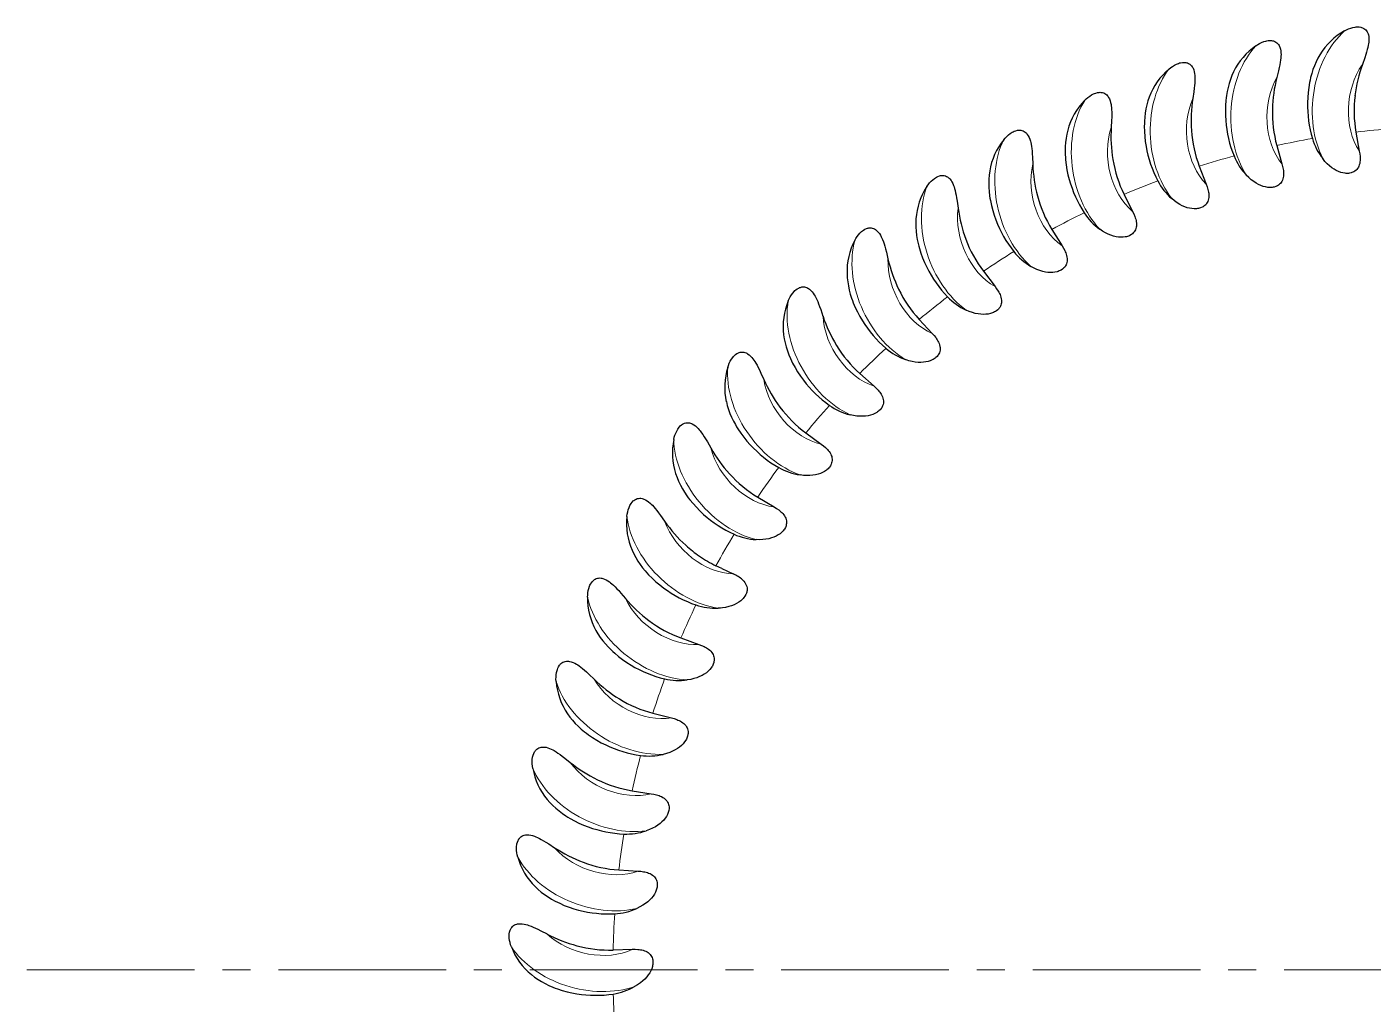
# Model space of a CAD drawing. Extents: x 89 to 633, y -13 to 440.
# Drawn here: x 415.6 to 457.76, y 220.14 to 250.73 of the extents above; entities that cross this region are included whole.
import ezdxf

# ---------------------------------------------------------------- set-up
doc = ezdxf.new("R2010")
doc.units = 0
doc.header["$LTSCALE"] = 7
doc.header["$MEASUREMENT"] = 0
doc.linetypes.add('CENTER2', pattern=[1.125, 0.75, -0.125, 0.125, -0.125])
doc.layers.get('0').update_dxf_attribs({"linetype": 'CONTINUOUS', "lineweight": 15})
doc.layers.add('1', color=1, linetype='CENTER2', lineweight=15)

msp = doc.modelspace()

# ---------------------------------------------------------------- linework, layer by layer
at = {"color": 7, "lineweight": 30, "ltscale": 0.015024}
for p, q in [((457.224, 247.436), (457.33, 246.845)), ((452.318, 246.368), (452.534, 245.807)), ((449.963, 245.489), (450.231, 244.951)), ((445.556, 243.081), (445.922, 242.604)), ((441.685, 239.883), (442.134, 239.484)), ((439.995, 238.023), (440.48, 237.668)), ((436.084, 231.602), (436.649, 231.399)), ((435.206, 229.247), (435.788, 229.098)), ((434.556, 226.819), (435.15, 226.726)), ((434.14, 224.34), (434.74, 224.304)), ((433.961, 221.833), (434.562, 221.854))]:
    msp.add_line(p, q, dxfattribs=at)
at = {"color": 7, "lineweight": 30, "ltscale": 0.015025}
for p, q in [((454.745, 247.019), (454.907, 246.44)), ((447.702, 244.39), (448.021, 243.88)), ((443.544, 241.574), (443.954, 241.134)), ((438.489, 236.01), (439.006, 235.703))]:
    msp.add_line(p, q, dxfattribs=at)
at = {"color": 7, "lineweight": 30, "ltscale": 0.000240902}
msp.add_line((434.392, 235.401), (434.393, 235.411), dxfattribs=at)
at = {"color": 7, "lineweight": 30, "ltscale": 0.005078}
msp.add_line((437.365, 233.777), (437.181, 233.863), dxfattribs=at)
at = {"color": 7, "lineweight": 30, "ltscale": 0.009947}
msp.add_line((437.365, 233.777), (437.725, 233.607), dxfattribs=at)
at = {"color": 7, "lineweight": 30}
for points in [[(456.867, 250.605), (456.929, 250.638), (456.993, 250.667), (457.059, 250.691), (457.126, 250.711), (457.195, 250.724), (457.229, 250.728), (457.264, 250.73), (457.32, 250.729), (457.374, 250.721), (457.401, 250.714), (457.427, 250.705), (457.45, 250.695), (457.473, 250.683), (457.505, 250.661), (457.534, 250.635), (457.559, 250.606), (457.58, 250.574), (457.597, 250.54), (457.607, 250.514), (457.615, 250.486), (457.626, 250.43), (457.63, 250.373), (457.63, 250.314), (457.626, 250.255), (457.619, 250.206), (457.611, 250.156), (457.596, 250.088), (457.579, 250.021), (457.557, 249.943), (457.532, 249.865), (457.498, 249.761), (457.425, 249.556)], [(454.089, 250.14), (454.147, 250.178), (454.208, 250.213), (454.271, 250.243), (454.337, 250.269), (454.404, 250.289), (454.438, 250.296), (454.472, 250.301), (454.528, 250.305), (454.582, 250.303), (454.61, 250.298), (454.637, 250.292), (454.661, 250.284), (454.684, 250.275), (454.719, 250.256), (454.75, 250.233), (454.778, 250.206), (454.801, 250.176), (454.821, 250.144), (454.834, 250.119), (454.844, 250.092), (454.861, 250.037), (454.871, 249.98), (454.876, 249.922), (454.877, 249.863), (454.876, 249.813), (454.872, 249.763), (454.864, 249.694), (454.853, 249.626), (454.838, 249.545), (454.821, 249.465), (454.797, 249.359), (454.744, 249.148)], [(451.368, 249.412), (451.422, 249.456), (451.479, 249.496), (451.539, 249.532), (451.602, 249.564), (451.667, 249.59), (451.7, 249.601), (451.734, 249.609), (451.789, 249.619), (451.843, 249.621), (451.871, 249.619), (451.898, 249.616), (451.923, 249.61), (451.947, 249.603), (451.984, 249.587), (452.017, 249.567), (452.047, 249.543), (452.073, 249.516), (452.096, 249.486), (452.111, 249.462), (452.124, 249.436), (452.145, 249.383), (452.161, 249.328), (452.172, 249.27), (452.179, 249.212), (452.182, 249.162), (452.183, 249.112), (452.181, 249.042), (452.177, 248.973), (452.17, 248.892), (452.161, 248.81), (452.146, 248.702), (452.114, 248.487)], [(456.097, 249.86), (456.033, 249.749), (455.976, 249.633), (455.924, 249.515), (455.879, 249.393), (455.839, 249.269), (455.805, 249.144), (455.787, 249.067), (455.77, 248.991), (455.744, 248.836), (455.724, 248.679), (455.712, 248.522), (455.706, 248.365)], [(453.393, 249.325), (453.34, 249.207), (453.294, 249.087), (453.254, 248.964), (453.22, 248.839), (453.192, 248.712), (453.17, 248.584), (453.159, 248.506), (453.151, 248.428), (453.139, 248.271), (453.134, 248.114), (453.137, 247.956), (453.146, 247.799)], [(448.728, 248.429), (448.778, 248.478), (448.831, 248.523), (448.887, 248.565), (448.946, 248.603), (449.009, 248.635), (449.041, 248.649), (449.073, 248.66), (449.127, 248.675), (449.181, 248.682), (449.209, 248.683), (449.237, 248.682), (449.262, 248.679), (449.287, 248.674), (449.324, 248.662), (449.36, 248.645), (449.392, 248.624), (449.42, 248.6), (449.446, 248.572), (449.463, 248.549), (449.478, 248.525), (449.505, 248.474), (449.526, 248.42), (449.542, 248.364), (449.554, 248.307), (449.562, 248.257), (449.568, 248.207), (449.573, 248.138), (449.575, 248.069), (449.576, 247.987), (449.575, 247.905), (449.57, 247.796), (449.559, 247.579)], [(450.752, 248.535), (450.711, 248.413), (450.676, 248.289), (450.648, 248.162), (450.626, 248.035), (450.611, 247.905), (450.601, 247.775), (450.598, 247.697), (450.596, 247.619), (450.599, 247.461), (450.61, 247.304), (450.627, 247.148), (450.651, 246.992)], [(446.193, 247.199), (446.239, 247.252), (446.287, 247.303), (446.339, 247.35), (446.394, 247.393), (446.453, 247.431), (446.484, 247.448), (446.515, 247.462), (446.568, 247.482), (446.621, 247.495), (446.648, 247.498), (446.676, 247.5), (446.701, 247.499), (446.726, 247.496), (446.765, 247.488), (446.802, 247.475), (446.835, 247.457), (446.866, 247.435), (446.895, 247.41), (446.914, 247.389), (446.931, 247.366), (446.962, 247.318), (446.988, 247.267), (447.01, 247.212), (447.027, 247.156), (447.04, 247.108), (447.05, 247.059), (447.062, 246.99), (447.071, 246.921), (447.08, 246.84), (447.086, 246.759), (447.092, 246.65), (447.101, 246.432)], [(448.198, 247.497), (448.169, 247.372), (448.146, 247.245), (448.13, 247.117), (448.121, 246.987), (448.118, 246.857), (448.12, 246.727), (448.124, 246.649), (448.13, 246.57), (448.148, 246.414), (448.174, 246.259), (448.206, 246.104), (448.245, 245.952)], [(457.33, 246.845), (457.343, 246.761), (457.352, 246.675), (457.354, 246.632), (457.354, 246.59), (457.353, 246.549), (457.349, 246.509), (457.341, 246.46), (457.329, 246.416), (457.315, 246.376), (457.299, 246.341), (457.276, 246.303), (457.252, 246.271), (457.226, 246.244), (457.193, 246.218), (457.16, 246.196), (457.125, 246.179), (457.099, 246.169), (457.072, 246.16), (457.018, 246.149), (456.986, 246.145), (456.954, 246.144), (456.919, 246.145), (456.885, 246.147), (456.817, 246.158), (456.748, 246.177), (456.679, 246.202), (456.609, 246.235), (456.538, 246.276), (456.467, 246.324), (456.396, 246.381), (456.325, 246.446), (456.254, 246.521), (456.184, 246.607)], [(445.755, 246.221), (445.737, 246.094), (445.727, 245.965), (445.723, 245.836), (445.726, 245.707), (445.735, 245.577), (445.75, 245.447), (445.762, 245.37), (445.775, 245.292), (445.808, 245.139), (445.848, 244.986), (445.895, 244.836), (445.948, 244.687)], [(454.907, 246.44), (454.928, 246.358), (454.945, 246.273), (454.951, 246.231), (454.955, 246.189), (454.958, 246.148), (454.958, 246.108), (454.954, 246.058), (454.947, 246.013), (454.937, 245.972), (454.924, 245.935), (454.905, 245.896), (454.884, 245.862), (454.86, 245.833), (454.831, 245.803), (454.799, 245.778), (454.767, 245.758), (454.741, 245.745), (454.716, 245.734), (454.662, 245.718), (454.631, 245.711), (454.599, 245.707), (454.565, 245.704), (454.53, 245.703), (454.461, 245.708), (454.391, 245.72), (454.32, 245.739), (454.247, 245.765), (454.173, 245.798), (454.097, 245.84), (454.021, 245.889), (453.944, 245.948), (453.867, 246.016), (453.789, 246.094)], [(443.787, 245.734), (443.827, 245.792), (443.871, 245.846), (443.918, 245.898), (443.969, 245.946), (444.024, 245.99), (444.053, 246.009), (444.083, 246.027), (444.133, 246.051), (444.185, 246.069), (444.212, 246.075), (444.239, 246.079), (444.264, 246.081), (444.29, 246.081), (444.329, 246.076), (444.367, 246.066), (444.402, 246.052), (444.435, 246.033), (444.465, 246.01), (444.486, 245.991), (444.506, 245.971), (444.542, 245.926), (444.572, 245.877), (444.599, 245.825), (444.622, 245.771), (444.639, 245.724), (444.654, 245.676), (444.672, 245.609), (444.688, 245.541), (444.704, 245.461), (444.718, 245.381), (444.734, 245.273), (444.764, 245.057)], [(452.534, 245.807), (452.563, 245.727), (452.587, 245.644), (452.597, 245.603), (452.606, 245.562), (452.612, 245.521), (452.616, 245.481), (452.617, 245.431), (452.614, 245.386), (452.608, 245.344), (452.598, 245.306), (452.583, 245.265), (452.565, 245.229), (452.545, 245.198), (452.518, 245.165), (452.489, 245.138), (452.459, 245.114), (452.435, 245.099), (452.41, 245.086), (452.359, 245.064), (452.328, 245.055), (452.297, 245.048), (452.263, 245.042), (452.228, 245.038), (452.16, 245.036), (452.089, 245.041), (452.016, 245.053), (451.941, 245.072), (451.864, 245.098), (451.785, 245.132), (451.704, 245.174), (451.622, 245.225), (451.538, 245.285), (451.454, 245.356)], [(450.231, 244.951), (450.268, 244.874), (450.3, 244.794), (450.314, 244.754), (450.326, 244.714), (450.336, 244.674), (450.344, 244.634), (450.35, 244.585), (450.351, 244.539), (450.349, 244.497), (450.343, 244.458), (450.332, 244.416), (450.318, 244.379), (450.3, 244.346), (450.277, 244.311), (450.251, 244.28), (450.222, 244.254), (450.2, 244.237), (450.177, 244.221), (450.128, 244.195), (450.098, 244.183), (450.068, 244.173), (450.034, 244.163), (450, 244.156), (449.932, 244.148), (449.861, 244.146), (449.787, 244.151), (449.711, 244.163), (449.632, 244.182), (449.55, 244.208), (449.466, 244.242), (449.379, 244.285), (449.29, 244.337), (449.199, 244.4)], [(443.444, 244.719), (443.438, 244.59), (443.44, 244.462), (443.449, 244.333), (443.464, 244.204), (443.485, 244.076), (443.512, 243.948), (443.531, 243.872), (443.552, 243.796), (443.6, 243.646), (443.654, 243.498), (443.715, 243.353), (443.782, 243.21)], [(441.531, 244.047), (441.566, 244.108), (441.604, 244.167), (441.646, 244.223), (441.692, 244.276), (441.743, 244.324), (441.77, 244.346), (441.798, 244.367), (441.845, 244.396), (441.895, 244.418), (441.922, 244.427), (441.948, 244.434), (441.973, 244.438), (441.999, 244.44), (442.038, 244.439), (442.077, 244.433), (442.113, 244.422), (442.148, 244.406), (442.18, 244.387), (442.203, 244.37), (442.224, 244.351), (442.264, 244.31), (442.299, 244.264), (442.33, 244.215), (442.358, 244.163), (442.38, 244.118), (442.399, 244.071), (442.424, 244.006), (442.446, 243.941), (442.469, 243.862), (442.491, 243.784), (442.518, 243.678), (442.568, 243.466)], [(448.021, 243.88), (448.064, 243.807), (448.104, 243.731), (448.122, 243.692), (448.138, 243.653), (448.151, 243.614), (448.163, 243.575), (448.173, 243.527), (448.179, 243.482), (448.181, 243.439), (448.179, 243.4), (448.172, 243.357), (448.161, 243.319), (448.147, 243.284), (448.127, 243.247), (448.104, 243.214), (448.078, 243.186), (448.057, 243.166), (448.036, 243.149), (447.989, 243.118), (447.961, 243.103), (447.932, 243.09), (447.9, 243.077), (447.866, 243.067), (447.799, 243.052), (447.729, 243.043), (447.655, 243.041), (447.577, 243.046), (447.497, 243.057), (447.413, 243.076), (447.326, 243.102), (447.235, 243.136), (447.142, 243.18), (447.045, 243.233)], [(441.286, 243.004), (441.293, 242.875), (441.307, 242.747), (441.328, 242.62), (441.355, 242.493), (441.388, 242.367), (441.428, 242.243), (441.454, 242.169), (441.482, 242.096), (441.543, 241.951), (441.611, 241.809), (441.685, 241.67), (441.766, 241.534)], [(439.446, 242.153), (439.474, 242.217), (439.507, 242.279), (439.543, 242.339), (439.584, 242.396), (439.63, 242.449), (439.655, 242.474), (439.681, 242.497), (439.725, 242.53), (439.773, 242.557), (439.798, 242.569), (439.824, 242.578), (439.849, 242.584), (439.874, 242.589), (439.913, 242.592), (439.952, 242.589), (439.989, 242.582), (440.025, 242.569), (440.059, 242.553), (440.084, 242.538), (440.107, 242.522), (440.15, 242.484), (440.19, 242.442), (440.226, 242.396), (440.258, 242.347), (440.284, 242.304), (440.308, 242.26), (440.338, 242.198), (440.367, 242.134), (440.397, 242.059), (440.426, 241.982), (440.463, 241.879), (440.533, 241.673)], [(445.922, 242.604), (445.972, 242.535), (446.019, 242.463), (446.04, 242.426), (446.06, 242.389), (446.077, 242.351), (446.092, 242.314), (446.107, 242.267), (446.118, 242.222), (446.123, 242.18), (446.125, 242.141), (446.122, 242.098), (446.115, 242.058), (446.104, 242.022), (446.088, 241.984), (446.068, 241.949), (446.045, 241.918), (446.026, 241.897), (446.006, 241.877), (445.963, 241.842), (445.936, 241.824), (445.908, 241.808), (445.877, 241.793), (445.845, 241.78), (445.78, 241.758), (445.71, 241.743), (445.637, 241.734), (445.56, 241.731), (445.478, 241.735), (445.393, 241.745), (445.304, 241.763), (445.211, 241.789), (445.113, 241.823), (445.012, 241.867)], [(439.3, 241.092), (439.32, 240.964), (439.346, 240.838), (439.379, 240.713), (439.418, 240.59), (439.463, 240.468), (439.514, 240.348), (439.547, 240.276), (439.582, 240.206), (439.657, 240.068), (439.738, 239.933), (439.825, 239.802), (439.918, 239.674)], [(443.954, 241.134), (444.01, 241.07), (444.064, 241.003), (444.089, 240.968), (444.112, 240.933), (444.132, 240.897), (444.151, 240.862), (444.17, 240.816), (444.185, 240.773), (444.194, 240.731), (444.2, 240.693), (444.201, 240.649), (444.198, 240.609), (444.191, 240.572), (444.178, 240.532), (444.161, 240.496), (444.141, 240.463), (444.125, 240.44), (444.107, 240.418), (444.067, 240.38), (444.042, 240.359), (444.016, 240.341), (443.987, 240.323), (443.956, 240.306), (443.893, 240.279), (443.825, 240.257), (443.753, 240.241), (443.676, 240.231), (443.595, 240.227), (443.509, 240.229), (443.419, 240.238), (443.323, 240.255), (443.223, 240.28), (443.119, 240.314)], [(437.55, 240.07), (437.572, 240.136), (437.598, 240.201), (437.629, 240.264), (437.665, 240.325), (437.705, 240.382), (437.727, 240.409), (437.751, 240.434), (437.792, 240.471), (437.837, 240.503), (437.861, 240.517), (437.886, 240.528), (437.91, 240.537), (437.934, 240.544), (437.973, 240.551), (438.012, 240.552), (438.05, 240.548), (438.087, 240.539), (438.123, 240.526), (438.148, 240.514), (438.173, 240.5), (438.22, 240.466), (438.263, 240.428), (438.303, 240.386), (438.34, 240.34), (438.37, 240.3), (438.398, 240.258), (438.434, 240.199), (438.468, 240.138), (438.506, 240.066), (438.542, 239.993), (438.589, 239.894), (438.678, 239.695)], [(442.134, 239.484), (442.197, 239.426), (442.256, 239.364), (442.284, 239.331), (442.311, 239.298), (442.335, 239.265), (442.356, 239.231), (442.38, 239.188), (442.399, 239.146), (442.412, 239.106), (442.421, 239.068), (442.427, 239.025), (442.427, 238.984), (442.423, 238.947), (442.414, 238.906), (442.401, 238.868), (442.385, 238.833), (442.371, 238.809), (442.355, 238.786), (442.319, 238.743), (442.296, 238.721), (442.272, 238.7), (442.244, 238.679), (442.215, 238.66), (442.155, 238.627), (442.09, 238.599), (442.019, 238.576), (441.944, 238.558), (441.863, 238.547), (441.778, 238.541), (441.687, 238.541), (441.59, 238.549), (441.488, 238.564), (441.381, 238.588)], [(437.506, 238.999), (437.537, 238.874), (437.576, 238.751), (437.62, 238.63), (437.671, 238.511), (437.728, 238.393), (437.79, 238.279), (437.829, 238.211), (437.87, 238.144), (437.958, 238.014), (438.052, 237.887), (438.151, 237.765), (438.256, 237.647)], [(435.86, 237.816), (435.876, 237.884), (435.897, 237.951), (435.921, 238.017), (435.951, 238.08), (435.985, 238.141), (436.005, 238.17), (436.026, 238.197), (436.064, 238.238), (436.105, 238.274), (436.128, 238.29), (436.152, 238.304), (436.175, 238.315), (436.198, 238.324), (436.236, 238.334), (436.275, 238.339), (436.313, 238.339), (436.351, 238.334), (436.387, 238.324), (436.414, 238.314), (436.44, 238.303), (436.49, 238.274), (436.536, 238.24), (436.58, 238.202), (436.622, 238.16), (436.655, 238.122), (436.687, 238.083), (436.729, 238.028), (436.768, 237.971), (436.813, 237.903), (436.856, 237.833), (436.911, 237.739), (437.019, 237.55)], [(440.48, 237.668), (440.548, 237.616), (440.613, 237.56), (440.644, 237.53), (440.673, 237.5), (440.7, 237.469), (440.725, 237.438), (440.753, 237.397), (440.775, 237.357), (440.793, 237.318), (440.805, 237.281), (440.815, 237.239), (440.819, 237.199), (440.819, 237.161), (440.814, 237.119), (440.804, 237.081), (440.791, 237.044), (440.779, 237.019), (440.766, 236.994), (440.734, 236.949), (440.713, 236.924), (440.691, 236.901), (440.666, 236.877), (440.639, 236.855), (440.582, 236.817), (440.52, 236.782), (440.452, 236.753), (440.379, 236.729), (440.299, 236.709), (440.215, 236.695), (440.124, 236.687), (440.027, 236.685), (439.924, 236.691), (439.815, 236.704)], [(435.919, 236.745), (435.962, 236.624), (436.012, 236.505), (436.068, 236.389), (436.129, 236.275), (436.197, 236.164), (436.269, 236.055), (436.315, 235.992), (436.363, 235.929), (436.462, 235.808), (436.568, 235.691), (436.678, 235.578), (436.794, 235.471)], [(434.393, 235.411), (434.403, 235.48), (434.416, 235.549), (434.434, 235.617), (434.458, 235.683), (434.487, 235.747), (434.503, 235.777), (434.522, 235.807), (434.555, 235.851), (434.593, 235.891), (434.614, 235.909), (434.637, 235.925), (434.659, 235.938), (434.681, 235.949), (434.718, 235.963), (434.756, 235.972), (434.794, 235.975), (434.832, 235.973), (434.869, 235.967), (434.897, 235.96), (434.924, 235.951), (434.976, 235.927), (435.026, 235.898), (435.073, 235.864), (435.118, 235.826), (435.155, 235.792), (435.19, 235.756), (435.237, 235.705), (435.282, 235.652), (435.333, 235.588), (435.382, 235.523), (435.447, 235.435), (435.572, 235.257)], [(439.006, 235.703), (439.078, 235.658), (439.148, 235.608), (439.182, 235.582), (439.214, 235.554), (439.244, 235.526), (439.272, 235.497), (439.303, 235.459), (439.329, 235.421), (439.35, 235.384), (439.366, 235.349), (439.38, 235.307), (439.388, 235.268), (439.391, 235.231), (439.39, 235.189), (439.384, 235.149), (439.375, 235.112), (439.365, 235.085), (439.354, 235.06), (439.327, 235.011), (439.309, 234.985), (439.289, 234.959), (439.266, 234.934), (439.241, 234.909), (439.188, 234.865), (439.129, 234.825), (439.065, 234.79), (438.994, 234.758), (438.917, 234.731), (438.834, 234.709), (438.745, 234.693), (438.648, 234.682), (438.546, 234.678), (438.435, 234.681)], [(434.553, 234.351), (434.607, 234.235), (434.668, 234.121), (434.735, 234.01), (434.807, 233.903), (434.885, 233.798), (434.968, 233.698), (435.019, 233.639), (435.072, 233.581), (435.183, 233.469), (435.299, 233.363), (435.42, 233.261), (435.545, 233.165)], [(433.161, 232.878), (433.164, 232.948), (433.171, 233.017), (433.182, 233.086), (433.199, 233.155), (433.222, 233.221), (433.236, 233.253), (433.251, 233.284), (433.281, 233.331), (433.315, 233.374), (433.334, 233.394), (433.355, 233.412), (433.375, 233.428), (433.396, 233.441), (433.432, 233.458), (433.469, 233.47), (433.507, 233.477), (433.544, 233.479), (433.582, 233.477), (433.61, 233.472), (433.638, 233.466), (433.692, 233.447), (433.744, 233.422), (433.795, 233.393), (433.843, 233.36), (433.883, 233.329), (433.922, 233.297), (433.973, 233.251), (434.023, 233.202), (434.08, 233.143), (434.135, 233.083), (434.207, 233.002), (434.349, 232.836)], [(438.014, 233.423), (438.054, 233.381), (438.086, 233.34), (438.111, 233.3), (438.132, 233.256), (438.146, 233.213), (438.154, 233.172), (438.156, 233.144), (438.156, 233.117), (438.154, 233.089), (438.15, 233.061), (438.144, 233.035), (438.136, 233.009), (438.116, 232.959), (438.09, 232.913), (438.059, 232.869), (438.036, 232.841), (438.011, 232.814), (437.984, 232.788), (437.955, 232.763), (437.894, 232.718), (437.826, 232.678), (437.751, 232.641), (437.67, 232.609), (437.581, 232.582), (437.485, 232.56), (437.381, 232.544), (437.319, 232.538), (437.254, 232.535)], [(433.421, 231.838), (433.486, 231.727), (433.557, 231.62), (433.634, 231.516), (433.717, 231.416), (433.804, 231.319), (433.896, 231.227), (433.953, 231.173), (434.011, 231.121), (434.132, 231.02), (434.258, 230.925), (434.387, 230.835), (434.521, 230.752)], [(436.649, 231.399), (436.729, 231.368), (436.807, 231.332), (436.845, 231.313), (436.882, 231.292), (436.916, 231.27), (436.949, 231.247), (436.987, 231.215), (437.02, 231.183), (437.048, 231.151), (437.07, 231.119), (437.091, 231.081), (437.107, 231.044), (437.117, 231.008), (437.124, 230.966), (437.126, 230.926), (437.124, 230.888), (437.119, 230.86), (437.113, 230.833), (437.096, 230.78), (437.083, 230.751), (437.068, 230.722), (437.05, 230.693), (437.031, 230.664), (436.987, 230.61), (436.937, 230.56), (436.88, 230.513), (436.816, 230.469), (436.746, 230.428), (436.669, 230.39), (436.584, 230.357), (436.492, 230.328), (436.391, 230.305), (436.283, 230.287)], [(432.175, 230.239), (432.171, 230.309), (432.172, 230.379), (432.177, 230.449), (432.187, 230.518), (432.203, 230.586), (432.214, 230.619), (432.227, 230.652), (432.251, 230.702), (432.281, 230.748), (432.298, 230.769), (432.317, 230.789), (432.336, 230.807), (432.356, 230.822), (432.39, 230.843), (432.426, 230.858), (432.462, 230.869), (432.5, 230.874), (432.538, 230.875), (432.566, 230.873), (432.594, 230.869), (432.65, 230.856), (432.704, 230.836), (432.757, 230.812), (432.809, 230.783), (432.851, 230.757), (432.893, 230.729), (432.948, 230.687), (433.003, 230.644), (433.065, 230.591), (433.125, 230.536), (433.205, 230.462), (433.362, 230.311)], [(432.533, 229.228), (432.608, 229.124), (432.689, 229.024), (432.776, 228.928), (432.867, 228.836), (432.963, 228.749), (433.064, 228.665), (433.125, 228.617), (433.189, 228.57), (433.318, 228.482), (433.453, 228.399), (433.59, 228.322), (433.731, 228.252)], [(435.788, 229.098), (435.87, 229.075), (435.952, 229.047), (435.992, 229.031), (436.03, 229.014), (436.066, 228.995), (436.101, 228.975), (436.142, 228.948), (436.178, 228.919), (436.209, 228.889), (436.234, 228.86), (436.258, 228.824), (436.277, 228.788), (436.291, 228.754), (436.302, 228.713), (436.308, 228.673), (436.309, 228.635), (436.307, 228.606), (436.304, 228.579), (436.292, 228.525), (436.281, 228.494), (436.269, 228.464), (436.255, 228.433), (436.238, 228.403), (436.199, 228.346), (436.154, 228.291), (436.102, 228.238), (436.043, 228.188), (435.977, 228.141), (435.903, 228.096), (435.822, 228.055), (435.733, 228.017), (435.636, 227.984), (435.529, 227.956)], [(431.445, 227.518), (431.434, 227.587), (431.428, 227.657), (431.426, 227.727), (431.43, 227.797), (431.44, 227.867), (431.447, 227.901), (431.457, 227.934), (431.476, 227.986), (431.502, 228.035), (431.517, 228.058), (431.534, 228.08), (431.551, 228.099), (431.569, 228.116), (431.601, 228.14), (431.635, 228.158), (431.671, 228.172), (431.707, 228.181), (431.745, 228.186), (431.773, 228.187), (431.802, 228.186), (431.859, 228.178), (431.914, 228.163), (431.97, 228.144), (432.024, 228.121), (432.068, 228.098), (432.112, 228.074), (432.172, 228.038), (432.23, 228), (432.297, 227.953), (432.362, 227.904), (432.449, 227.838), (432.619, 227.702)], [(431.897, 226.546), (431.982, 226.45), (432.072, 226.358), (432.167, 226.27), (432.267, 226.188), (432.371, 226.11), (432.479, 226.036), (432.545, 225.994), (432.612, 225.954), (432.75, 225.878), (432.891, 225.808), (433.036, 225.745), (433.183, 225.688)], [(435.15, 226.726), (435.234, 226.711), (435.317, 226.691), (435.359, 226.679), (435.398, 226.665), (435.437, 226.65), (435.473, 226.634), (435.517, 226.61), (435.555, 226.585), (435.588, 226.558), (435.616, 226.531), (435.644, 226.498), (435.666, 226.464), (435.683, 226.431), (435.698, 226.391), (435.707, 226.352), (435.712, 226.314), (435.713, 226.286), (435.713, 226.258), (435.705, 226.203), (435.698, 226.172), (435.689, 226.141), (435.677, 226.109), (435.663, 226.077), (435.631, 226.016), (435.591, 225.957), (435.544, 225.9), (435.49, 225.845), (435.429, 225.791), (435.36, 225.74), (435.283, 225.691), (435.198, 225.645), (435.104, 225.603), (435, 225.565)], [(430.976, 224.74), (430.959, 224.808), (430.946, 224.877), (430.938, 224.947), (430.935, 225.017), (430.938, 225.087), (430.942, 225.121), (430.949, 225.155), (430.963, 225.209), (430.984, 225.26), (430.997, 225.285), (431.011, 225.308), (431.027, 225.328), (431.043, 225.347), (431.073, 225.374), (431.105, 225.396), (431.139, 225.413), (431.175, 225.426), (431.212, 225.434), (431.24, 225.437), (431.268, 225.439), (431.325, 225.436), (431.382, 225.427), (431.439, 225.413), (431.495, 225.395), (431.542, 225.377), (431.588, 225.357), (431.65, 225.327), (431.712, 225.295), (431.783, 225.254), (431.853, 225.212), (431.945, 225.154), (432.128, 225.035)], [(434.74, 224.304), (434.825, 224.297), (434.91, 224.285), (434.952, 224.277), (434.993, 224.267), (435.032, 224.256), (435.071, 224.243), (435.116, 224.223), (435.157, 224.202), (435.192, 224.179), (435.222, 224.154), (435.253, 224.124), (435.279, 224.092), (435.299, 224.061), (435.317, 224.023), (435.33, 223.985), (435.339, 223.948), (435.343, 223.92), (435.344, 223.892), (435.343, 223.836), (435.338, 223.804), (435.332, 223.773), (435.324, 223.739), (435.313, 223.706), (435.286, 223.643), (435.252, 223.581), (435.211, 223.519), (435.162, 223.459), (435.106, 223.4), (435.043, 223.342), (434.971, 223.286), (434.89, 223.233), (434.801, 223.182), (434.701, 223.134)], [(431.519, 223.816), (431.612, 223.728), (431.711, 223.645), (431.814, 223.567), (431.921, 223.494), (432.032, 223.426), (432.146, 223.363), (432.216, 223.328), (432.287, 223.294), (432.431, 223.231), (432.579, 223.176), (432.728, 223.126), (432.88, 223.084)], [(430.774, 221.931), (430.75, 221.997), (430.731, 222.064), (430.716, 222.132), (430.706, 222.202), (430.703, 222.272), (430.704, 222.307), (430.707, 222.341), (430.716, 222.396), (430.732, 222.449), (430.743, 222.474), (430.755, 222.499), (430.768, 222.521), (430.783, 222.541), (430.81, 222.57), (430.84, 222.595), (430.872, 222.616), (430.906, 222.632), (430.942, 222.643), (430.97, 222.65), (430.998, 222.654), (431.055, 222.657), (431.113, 222.653), (431.171, 222.644), (431.228, 222.632), (431.276, 222.618), (431.324, 222.603), (431.389, 222.579), (431.454, 222.552), (431.528, 222.519), (431.602, 222.484), (431.699, 222.435), (431.892, 222.334)], [(434.562, 221.854), (434.647, 221.855), (434.733, 221.851), (434.776, 221.847), (434.817, 221.841), (434.858, 221.834), (434.897, 221.824), (434.944, 221.809), (434.986, 221.792), (435.024, 221.772), (435.057, 221.751), (435.09, 221.723), (435.118, 221.695), (435.141, 221.665), (435.163, 221.629), (435.18, 221.593), (435.192, 221.556), (435.199, 221.529), (435.203, 221.501), (435.206, 221.446), (435.205, 221.414), (435.202, 221.382), (435.197, 221.348), (435.189, 221.314), (435.168, 221.248), (435.14, 221.183), (435.105, 221.118), (435.063, 221.053), (435.013, 220.989), (434.955, 220.925), (434.888, 220.863), (434.814, 220.802), (434.729, 220.742), (434.635, 220.686)], [(431.402, 221.062), (431.503, 220.983), (431.609, 220.91), (431.719, 220.842), (431.833, 220.78), (431.95, 220.723), (432.07, 220.671), (432.142, 220.642), (432.216, 220.615), (432.366, 220.567), (432.518, 220.525), (432.672, 220.491), (432.827, 220.463)]]:
    msp.add_lwpolyline(points, dxfattribs=at)
for centre, radius, start, end in [((457.869, 248.799), 2.066, 118.9978, 149.071), ((455.258, 248.436), 2.066, 124.4524, 154.5255), ((452.693, 247.827), 2.066, 129.9069, 159.9801), ((461.707, 248.025), 4.547, 160.3338, 173.0155), ((459.152, 248.031), 4.547, 165.7883, 178.4701), ((450.197, 246.977), 2.066, 135.3615, 165.4346), ((456.608, 247.795), 4.547, 171.2429, 183.9246), ((459.482, 248.303), 3.776, 179.0668, 196.4047), ((460.983, 248.103), 3.818, 172.8478, 190.0543), ((458.424, 248.04), 3.818, 178.3023, 195.5089), ((454.098, 247.317), 4.547, 176.6974, 189.3791), ((455.882, 247.734), 3.818, 183.7569, 200.9634), ((456.91, 248.096), 3.776, 184.5213, 201.8593), ((447.794, 245.894), 2.066, 140.816, 170.8891), ((457.75, 247.813), 1.977, 196.9538, 217.6113), ((454.37, 247.646), 3.776, 189.9759, 207.3138), ((455.234, 247.444), 1.977, 202.4084, 223.0659), ((451.645, 246.603), 4.547, 182.152, 194.8337), ((453.382, 247.187), 3.818, 189.2114, 206.418), ((451.885, 246.956), 3.776, 195.4304, 212.7684), ((452.763, 246.837), 1.977, 207.8629, 228.5204), ((445.505, 244.587), 2.066, 146.2706, 176.3437), ((450.944, 246.406), 3.818, 194.666, 211.8725), ((449.271, 245.659), 4.547, 187.6065, 200.2882), ((449.476, 246.034), 3.776, 200.885, 218.2229), ((450.362, 245.998), 1.977, 213.3175, 233.975), ((443.35, 243.069), 2.066, 151.7251, 181.7982), ((448.592, 245.396), 3.818, 200.1205, 217.327), ((448.051, 244.935), 1.977, 218.772, 239.4295), ((446.998, 244.494), 4.547, 193.0611, 205.7428), ((447.166, 244.886), 3.776, 206.3395, 223.6775), ((446.346, 244.167), 3.818, 205.5751, 222.7816), ((441.35, 241.352), 2.066, 157.1797, 187.2528), ((445.852, 243.657), 1.977, 224.2266, 244.884), ((444.845, 243.117), 4.547, 198.5156, 211.1973), ((444.975, 243.524), 3.776, 211.794, 229.132), ((444.228, 242.73), 3.818, 211.0296, 228.2361), ((443.784, 242.176), 1.977, 229.6811, 250.3386), ((439.521, 239.453), 2.066, 162.6342, 192.7073), ((442.833, 241.543), 4.547, 203.9701, 216.6519), ((442.924, 241.96), 3.776, 217.2486, 234.5866), ((442.255, 241.099), 3.818, 216.4842, 233.6907), ((441.866, 240.505), 1.977, 235.1357, 255.7931), ((437.882, 237.389), 2.066, 168.0888, 198.1619), ((440.98, 239.784), 4.547, 209.4247, 222.1064), ((441.031, 240.208), 3.776, 222.7031, 240.0411), ((440.116, 238.659), 1.977, 240.5902, 261.2477), ((440.447, 239.287), 3.818, 221.9387, 239.1452), ((436.445, 235.179), 2.065, 173.8049, 203.62), ((439.302, 237.857), 4.547, 214.8792, 227.561), ((439.313, 238.284), 3.776, 228.1577, 245.4956), ((438.549, 236.655), 1.977, 246.0447, 266.7022), ((438.951, 237.483), 4.033, 227.6583, 235.4589), ((438.726, 237.154), 3.635, 235.4345, 244.8519), ((437.273, 232.57), 1.13, 49.0137, 66.4486), ((437.785, 236.205), 3.776, 233.6122, 250.9502), ((435.226, 232.842), 2.066, 178.9978, 209.071), ((437.815, 235.779), 4.547, 220.3338, 233.0155), ((437.18, 234.511), 1.977, 251.4993, 272.1568), ((437.386, 235.191), 3.818, 232.8478, 250.0543), ((436.461, 233.989), 3.774, 239.0654, 256.4134), ((434.235, 230.399), 2.066, 184.4524, 214.5255), ((436.533, 233.57), 4.547, 225.7883, 238.47), ((436.021, 232.247), 1.977, 256.9538, 277.6113), ((436.161, 232.943), 3.818, 238.3098, 255.5168), ((435.355, 231.659), 3.774, 244.52, 261.8679), ((435.466, 231.248), 4.547, 231.2429, 243.9246), ((435.082, 229.882), 1.977, 262.4084, 283.0659), ((433.48, 227.874), 2.066, 189.9069, 219.9801), ((435.156, 230.589), 3.818, 243.7569, 260.9634), ((434.475, 229.234), 3.774, 249.9745, 267.3225), ((434.372, 227.44), 1.977, 267.8629, 288.5204), ((432.968, 225.288), 2.066, 195.3615, 225.4346), ((434.625, 228.836), 4.547, 236.6974, 249.3791), ((434.378, 228.15), 3.818, 249.2114, 266.418), ((433.83, 226.738), 3.776, 255.4304, 272.7684), ((433.898, 224.941), 1.977, 273.3175, 293.975), ((434.016, 226.354), 4.547, 242.152, 254.8337), ((432.705, 222.665), 2.066, 200.816, 230.8891), ((433.837, 225.648), 3.818, 254.666, 271.8725), ((433.663, 222.408), 1.977, 278.772, 299.4295), ((433.425, 224.191), 3.776, 260.8849, 278.2229)]:
    msp.add_arc(centre, radius, start, end, dxfattribs=at)
at = {"color": 7, "lineweight": 13}
for start, end in [(94.3704, 96.8337), (99.825, 102.2883), (105.2795, 107.7428), (110.7341, 113.1974), (116.1886, 118.6519), (121.6432, 124.1065), (127.0977, 129.561), (132.5522, 135.0155), (138.0068, 140.4701), (143.4613, 145.9246), (148.9159, 151.3792), (154.3704, 156.8337), (159.825, 162.2883), (165.2795, 167.7428), (170.7341, 173.1974), (176.1886, 178.6519), (181.6431, 184.1065)]:
    msp.add_arc((460.367, 221.211), 26.413, start, end, dxfattribs=at)
for centre, major_axis, start_param, end_param in [((457.829, 248.316), (0.329, 2.75), 0.676915, 2.322964), ((455.264, 247.952), (0.066, 2.769), 0.676915, 2.322964), ((452.745, 247.346), (-0.198, 2.763), 0.676915, 2.322964), ((458.391, 248.249), (0.234, 1.956), 0.926535, 2.451873), ((455.83, 247.938), (0.047, 1.969), 0.926535, 2.451873), ((450.296, 246.503), (-0.459, 2.732), 0.676915, 2.322964), ((453.31, 247.386), (-0.141, 1.965), 0.926535, 2.451873), ((450.853, 246.597), (-0.327, 1.943), 0.926535, 2.451873), ((447.937, 245.431), (-0.717, 2.676), 0.676915, 2.322964), ((448.484, 245.578), (-0.51, 1.903), 0.926535, 2.451873), ((445.691, 244.14), (-0.968, 2.595), 0.676915, 2.322964), ((446.221, 244.338), (-0.688, 1.846), 0.926535, 2.451873), ((443.578, 242.641), (-1.21, 2.492), 0.676915, 2.322964), ((444.087, 242.888), (-0.861, 1.772), 0.926535, 2.451873), ((441.617, 240.948), (-1.442, 2.365), 0.676915, 2.322964), ((442.1, 241.243), (-1.025, 1.682), 0.926535, 2.451873), ((439.826, 239.077), (-1.66, 2.218), 0.676915, 2.322964), ((440.279, 239.416), (-1.181, 1.577), 0.926535, 2.451873), ((438.221, 237.043), (-1.863, 2.05), 0.676915, 2.322964), ((438.639, 237.424), (-1.325, 1.458), 0.926535, 2.451873), ((436.816, 234.866), (-2.05, 1.863), 0.676915, 2.322964), ((437.197, 235.285), (-1.458, 1.325), 0.926535, 2.451873), ((435.625, 232.566), (-2.217, 1.66), 0.676915, 2.322964), ((435.964, 233.019), (-1.577, 1.181), 0.926535, 2.451873), ((434.657, 230.163), (-2.365, 1.442), 0.676915, 2.322964), ((434.952, 230.646), (-1.682, 1.025), 0.926535, 2.451873), ((434.17, 228.187), (-1.772, 0.861), 0.926535, 2.451873), ((433.923, 227.678), (-2.492, 1.21), 0.676915, 2.322964), ((433.428, 225.135), (-2.595, 0.968), 0.676915, 2.322964), ((433.626, 225.665), (-1.846, 0.688), 0.926535, 2.451873), ((433.323, 223.103), (-1.903, 0.51), 0.926535, 2.451873), ((433.177, 222.557), (-2.676, 0.717), 0.676915, 2.322964)]:
    msp.add_ellipse(centre, major_axis=major_axis, ratio=0.707107, start_param=start_param, end_param=end_param, dxfattribs=at)
at = {"layer": '1'}
msp.add_line((415.602, 221.211), (499.726, 221.211), dxfattribs=at)

doc.saveas('drawing.dxf')
